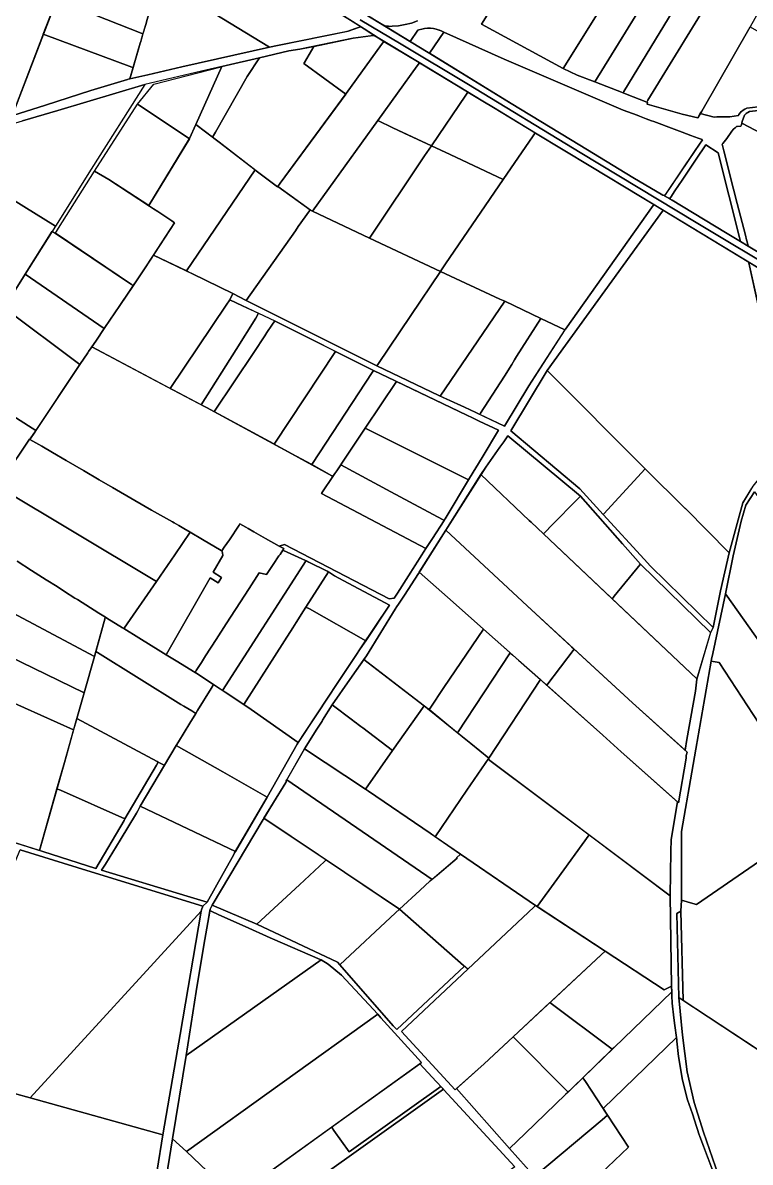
# Model space of a CAD drawing. Header units: metres. Extents: x 3 to 1005126, y 39 to 4383651.
# Drawn here: x 489011 to 489501, y 4371255 to 4372023 of the extents above; entities that cross this region are included whole.
import ezdxf

# ---------------------------------------------------------------- set-up
doc = ezdxf.new("R2010")
doc.units = ezdxf.units.M
doc.header["$MEASUREMENT"] = 0
doc.layers.add('TM_Llucmajor', color=7, linetype='Continuous')

msp = doc.modelspace()

# ---------------------------------------------------------------- linework, layer by layer
at = {"layer": 'TM_Llucmajor', "linetype": 'Continuous', "flags": 128}
for points in [[(489375.13, 4371992.72), (489319.97, 4372022.55), (489383.76, 4372124.82), (489407.1, 4372162.22), (489416.44, 4372156.71), (489432.58, 4372147.17), (489376.77, 4372057.23), (489378.37, 4372055.8), (489404.8, 4372040.34), (489375.13, 4371992.72)], [(489432.21, 4371971.41), (489478.99, 4372047.93), (489481.88, 4372052.67), (489550.23, 4372164.47), (489566.54, 4372152.66), (489575.4, 4372146.25), (489530.55, 4372072.36), (489522.58, 4372059.45), (489501.12, 4372020.67), (489468.39, 4371963.94), (489465.82, 4371959.49), (489465.8, 4371959.45), (489455.14, 4371961.9), (489431.65, 4371968.52), (489431.89, 4371969.77), (489431.34, 4371969.99), (489432.21, 4371971.41)], [(489059.31, 4372124.48), (489060.88, 4372127.92), (489066.56, 4372124.62), (489065.34, 4372121.44), (489003.96, 4371960.86), (488978.06, 4371956.94), (488963.44, 4371956.38), (488949.27, 4371956.83), (488933.2, 4371957.34), (488927.55, 4371957.96), (488993.35, 4372152.63), (488993.82, 4372154.57), (489002.85, 4372150.52), (489006.67, 4372148.75), (489045.11, 4372131.36), (489050.69, 4372128.83), (489059.31, 4372124.48)], [(489479.07, 4372117.87), (489396.3, 4371983.61), (489384.4, 4371988.21), (489375.13, 4371992.72), (489404.8, 4372040.34), (489405.54, 4372041.53), (489410.5, 4372049.87), (489430.85, 4372084.19), (489431.66, 4372085.55), (489459.4, 4372129.82), (489479.07, 4372117.87)], [(489115.78, 4372091.47), (489116.75, 4372094.32), (489136.38, 4372082.27), (489177.92, 4372057.31), (489219.83, 4372032.64), (489238.91, 4372020.79), (489237.91, 4372020.45), (489234.48, 4372019.29), (489230.27, 4372017.87), (489228.35, 4372017.48), (489182.63, 4372008.26), (489177.32, 4372007.02), (489102.71, 4372052.73), (489115.78, 4372091.47)], [(489098.84, 4372039.46), (489094.83, 4372025.72), (489093.86, 4372022.37), (489092.02, 4372016.06), (489091.91, 4372016.11), (489035.69, 4372038.29), (489033.83, 4372039.02), (489043.29, 4372063.75), (489044.89, 4372063.05), (489098.3, 4372039.69), (489098.84, 4372039.46)], [(489396.3, 4371983.61), (489447.85, 4372067.22), (489449.06, 4372066.45), (489464.22, 4372056.79), (489416, 4371977.09), (489415.44, 4371976.17), (489396.3, 4371983.61)], [(489432.21, 4371971.41), (489431.34, 4371969.99), (489417.06, 4371975.54), (489415.44, 4371976.17), (489416, 4371977.09), (489464.22, 4372056.79), (489465.53, 4372056.01), (489470.15, 4372053.24), (489478.99, 4372047.93), (489432.21, 4371971.41)], [(489083.16, 4371985.69), (489090.15, 4372009.64), (489090.55, 4372010.81), (489091.02, 4372012.64), (489093.86, 4372022.37), (489094.83, 4372025.72), (489102.71, 4372052.73), (489177.32, 4372007.02), (489118.31, 4371993.75), (489095.42, 4371988.28), (489083.16, 4371985.69)], [(489091.91, 4372016.11), (489092.02, 4372016.06), (489091.02, 4372012.64), (489090.55, 4372010.81), (489090.15, 4372009.64), (489085.39, 4371993.32), (489084.59, 4371993.62), (489024.92, 4372015.7), (489033.83, 4372039.02), (489035.69, 4372038.29), (489091.91, 4372016.11)], [(489272.06, 4372010.89), (489277.11, 4372018.42), (489277.87, 4372018.71), (489279.77, 4372019.28), (489281.71, 4372019.66), (489283.68, 4372019.84), (489285.66, 4372019.82), (489287.63, 4372019.6), (489289.56, 4372019.18), (489291.45, 4372018.57), (489291.67, 4372018.49), (489293.26, 4372017.78), (489294.64, 4372017.16), (489285.05, 4372002.98), (489285.01, 4372002.92), (489284.21, 4372003.41), (489272.66, 4372010.49), (489272.04, 4372010.86), (489272.06, 4372010.89)], [(489285.05, 4372002.98), (489294.64, 4372017.16), (489335.34, 4371998.95), (489415.47, 4371964.66), (489424.88, 4371961.13), (489426.5, 4371960.52), (489431.07, 4371958.81), (489434.65, 4371957.47), (489436.06, 4371956.94), (489449.95, 4371951.74), (489455.28, 4371949.74), (489461.15, 4371947.54), (489465.92, 4371945.75), (489468.6, 4371944.75), (489468.83, 4371944.66), (489464.01, 4371937.48), (489443.42, 4371906.76), (489443.4, 4371906.77), (489443.08, 4371906.96), (489442.32, 4371907.38), (489421.99, 4371919.09), (489386.3, 4371940.99), (489340.01, 4371968.99), (489285.01, 4372002.92), (489285.05, 4372002.98)], [(489493.18, 4371960.97), (489487.23, 4371960.04), (489478.51, 4371959.97), (489476.74, 4371959.9), (489467.44, 4371962.3), (489468.39, 4371963.94), (489501.12, 4372020.67), (489539.15, 4371998.67), (489520.36, 4371968.33), (489519.72, 4371968.29), (489506.35, 4371966.77), (489498.89, 4371965.92), (489498.75, 4371965.88), (489497.47, 4371965.35), (489496.29, 4371964.65), (489495.21, 4371963.78), (489495.04, 4371963.62), (489494.28, 4371962.77), (489493.5, 4371961.63), (489493.18, 4371960.97)], [(489085.39, 4371993.32), (489083.16, 4371985.69), (489082.67, 4371985.58), (489081.66, 4371985.28), (489056.91, 4371977.92), (489026.31, 4371967.86), (489004.32, 4371960.92), (489003.96, 4371960.86), (489024.63, 4372014.93), (489024.92, 4372015.7), (489084.59, 4371993.62), (489085.39, 4371993.32)], [(489252.8, 4372008.84), (489254.31, 4372010.94), (489276.93, 4371997.29), (489278.28, 4371996.47), (489276.8, 4371994.41), (489250.18, 4371957.5), (489206.17, 4371896.48), (489204.78, 4371897.13), (489182.92, 4371913.11), (489184.56, 4371915.34), (489228.94, 4371975.81), (489252.8, 4372008.84)], [(489243.59, 4372014.38), (489247.16, 4372014.87), (489247.86, 4372014.96), (489250.45, 4372013.28), (489254.31, 4372010.94), (489252.8, 4372008.84), (489228.94, 4371975.81), (489228.62, 4371975.38), (489200.36, 4371996.1), (489200.76, 4371996.78), (489207.06, 4372007.55), (489233.62, 4372013), (489243.59, 4372014.38)], [(489228.62, 4371975.38), (489184.56, 4371915.34), (489182.76, 4371912.89), (489168.33, 4371923.77), (489143.27, 4371943.06), (489138.98, 4371946.32), (489140.92, 4371949.76), (489162.21, 4371987.17), (489170.5, 4371999.87), (489190.21, 4372004.63), (489197.71, 4372005.63), (489205.75, 4372007.28), (489207.06, 4372007.55), (489200.76, 4371996.78), (489200.36, 4371996.1), (489228.62, 4371975.38)], [(489145.1, 4371993.96), (489127.68, 4371954.92), (489123.43, 4371945.42), (489123.35, 4371945.28), (489122.41, 4371945.91), (489088.35, 4371968.72), (489099.33, 4371982.03), (489143.78, 4371993.65), (489145.1, 4371993.96)], [(489145.1, 4371993.96), (489170.5, 4371999.87), (489162.21, 4371987.17), (489140.92, 4371949.76), (489138.98, 4371946.32), (489127.68, 4371954.92), (489145.1, 4371993.96)], [(489276.8, 4371994.41), (489278.28, 4371996.47), (489310.57, 4371976.93), (489310.8, 4371976.79), (489309.46, 4371974.78), (489286.48, 4371940.49), (489260.31, 4371952.75), (489250.18, 4371957.5), (489276.8, 4371994.41)], [(488975.62, 4371922.86), (488984.51, 4371950.79), (488998.17, 4371953.54), (489010.78, 4371957.3), (489034.59, 4371964.41), (489093.26, 4371981.92), (489057.21, 4371924.73), (489033.03, 4371886.48), (488975.5, 4371922.02), (488975.62, 4371922.86)], [(489354.81, 4371947.3), (489334.65, 4371917.76), (489298.95, 4371934.65), (489286.48, 4371940.49), (489309.46, 4371974.78), (489310.8, 4371976.79), (489320.91, 4371970.66), (489328.14, 4371966.33), (489356.16, 4371949.28), (489354.81, 4371947.3)], [(489542.7, 4371930.97), (489495.37, 4371955.72), (489495.67, 4371956.87), (489497.21, 4371961.18), (489497.89, 4371961.89), (489498.3, 4371962.27), (489498.98, 4371962.76), (489499.43, 4371963.04), (489500.65, 4371963.64), (489516.97, 4371965.55), (489542.19, 4371967.54), (489574.75, 4371969.59), (489606.91, 4371971.29), (489626.95, 4371971.9), (489571.17, 4371916.67), (489570.77, 4371916.28), (489568.44, 4371917.5), (489542.7, 4371930.97)], [(489123.35, 4371945.28), (489095.93, 4371900.2), (489068.98, 4371917.93), (489059.42, 4371923.45), (489088.35, 4371968.72), (489122.41, 4371945.91), (489123.35, 4371945.28)], [(489121.3, 4371856.2), (489099.19, 4371866.9), (489113.35, 4371888.67), (489111.4, 4371890.03), (489101.97, 4371896.23), (489099.13, 4371898.1), (489096.46, 4371899.85), (489095.93, 4371900.2), (489123.43, 4371945.42), (489127.68, 4371954.92), (489143.27, 4371943.06), (489167.72, 4371924.24), (489121.3, 4371856.2)], [(489244.52, 4371878.35), (489206.17, 4371896.48), (489250.18, 4371957.5), (489260.31, 4371952.75), (489267.99, 4371949.15), (489286.48, 4371940.49), (489281.78, 4371933.68), (489244.52, 4371878.35)], [(489354.81, 4371947.3), (489356.16, 4371949.28), (489356.37, 4371949.15), (489393.71, 4371926.52), (489427.18, 4371906.35), (489436.17, 4371900.89), (489435.72, 4371900.25), (489376.54, 4371816.99), (489376.16, 4371816.4), (489360.1, 4371824.08), (489335.69, 4371835.77), (489332.43, 4371837.27), (489292.34, 4371855.75), (489292.69, 4371856.27), (489295.43, 4371860.34), (489295.84, 4371860.95), (489334.65, 4371917.76), (489354.81, 4371947.3)], [(489292.34, 4371855.75), (489244.52, 4371878.35), (489281.78, 4371933.68), (489286.48, 4371940.49), (489298.95, 4371934.65), (489334.65, 4371917.76), (489295.84, 4371860.95), (489295.43, 4371860.34), (489292.69, 4371856.27), (489292.34, 4371855.75)], [(489447.54, 4371905.99), (489450.37, 4371910.22), (489455.12, 4371917.29), (489464.72, 4371931.62), (489471.2, 4371941.3), (489479.45, 4371935.8), (489493.95, 4371878.72), (489494.63, 4371876.02), (489494.45, 4371876.14), (489484.5, 4371882.19), (489448.6, 4371903.89), (489447.01, 4371904.77), (489446.8, 4371904.89), (489447.54, 4371905.99)], [(489204.18, 4371896.73), (489196.67, 4371886.07), (489194.71, 4371883.29), (489161.57, 4371836.26), (489152.59, 4371840.92), (489125.36, 4371854.24), (489122.49, 4371855.63), (489121.3, 4371856.2), (489167.72, 4371924.24), (489167.91, 4371924.09), (489168.33, 4371923.77), (489182.76, 4371912.89), (489182.92, 4371913.11), (489204.57, 4371897.29), (489204.18, 4371896.73)], [(489033.03, 4371886.48), (489012.79, 4371854.08), (488998.52, 4371831.27), (488955.86, 4371860.29), (488962.4, 4371882.35), (488964.39, 4371889.62), (488975.5, 4371922.02), (489033.03, 4371886.48)], [(489093.09, 4371857.52), (489092.64, 4371856.86), (489090, 4371852.98), (489085.43, 4371846.23), (489084.66, 4371846.83), (489084.24, 4371847.16), (489033.01, 4371881.65), (489035.1, 4371885.02), (489059.42, 4371923.45), (489068.98, 4371917.93), (489096.46, 4371899.85), (489099.13, 4371898.1), (489101.97, 4371896.23), (489111.4, 4371890.03), (489113.35, 4371888.67), (489093.09, 4371857.52)], [(489244.52, 4371878.35), (489292.34, 4371855.75), (489272.41, 4371826.14), (489250.2, 4371793.17), (489249.63, 4371792.33), (489161.57, 4371836.26), (489194.71, 4371883.29), (489196.67, 4371886.07), (489204.18, 4371896.73), (489204.57, 4371897.29), (489204.78, 4371897.13), (489206.17, 4371896.48), (489244.52, 4371878.35)], [(489442.06, 4371896.49), (489442.46, 4371897.06), (489500.03, 4371862.09), (489500.12, 4371861.7), (489528.26, 4371735.07), (489520.29, 4371729.22), (489510.71, 4371721), (489502.87, 4371711.03), (489496.08, 4371699.82), (489493.01, 4371688.38), (489486.89, 4371666.07), (489457.41, 4371696.01), (489457.29, 4371696.13), (489430.3, 4371722.78), (489364.37, 4371788.98), (489442.06, 4371896.49)], [(489084.24, 4371847.16), (489084.66, 4371846.83), (489085.43, 4371846.23), (489076.39, 4371832.9), (489066.34, 4371818.08), (489065.95, 4371817.45), (489012.79, 4371854.08), (489030.9, 4371883.07), (489084.24, 4371847.16)], [(489093.09, 4371857.52), (489099.19, 4371866.9), (489125.36, 4371854.24), (489152.59, 4371840.92), (489150.49, 4371836.77), (489148.14, 4371833.23), (489110.43, 4371777.01), (489057.58, 4371805), (489060.7, 4371809.63), (489065.95, 4371817.45), (489066.34, 4371818.08), (489076.39, 4371832.9), (489090, 4371852.98), (489092.64, 4371856.86), (489093.09, 4371857.52)], [(489332.43, 4371837.27), (489335.69, 4371835.77), (489292.26, 4371771.8), (489291.29, 4371772.25), (489249.63, 4371792.33), (489250.2, 4371793.17), (489272.41, 4371826.14), (489292.34, 4371855.75), (489332.43, 4371837.27)], [(489604.39, 4371798.65), (489604.15, 4371798.44), (489588.61, 4371785.57), (489587.93, 4371785), (489508.37, 4371829.29), (489507.17, 4371829.96), (489500.12, 4371861.7), (489500.03, 4371862.09), (489524.18, 4371847.42), (489552.25, 4371830.45), (489592.67, 4371806.14), (489602.97, 4371799.85), (489604.71, 4371798.91), (489604.39, 4371798.65)], [(489049.59, 4371793.04), (488998.52, 4371831.27), (489012.79, 4371854.08), (489065.95, 4371817.45), (489060.7, 4371809.63), (489057.1, 4371804.29), (489055.45, 4371801.85), (489054.9, 4371800.99), (489049.59, 4371793.04)], [(489148.14, 4371833.23), (489150.49, 4371836.77), (489159.09, 4371832.73), (489169.87, 4371827.67), (489168.12, 4371824.32), (489154.7, 4371803.16), (489131.16, 4371766.03), (489112.26, 4371776.04), (489110.43, 4371777.01), (489148.14, 4371833.23)], [(489360.1, 4371824.08), (489343.74, 4371798.5), (489342.26, 4371796.19), (489340.39, 4371793.13), (489335.55, 4371785.23), (489319.46, 4371760.22), (489318.96, 4371759.43), (489316.31, 4371760.71), (489308.51, 4371764.31), (489292.26, 4371771.8), (489335.69, 4371835.77), (489360.1, 4371824.08)], [(489019.98, 4371748.73), (488967.64, 4371781.83), (488998.52, 4371831.27), (489049.59, 4371793.04), (489019.98, 4371748.73)], [(489168.12, 4371824.32), (489169.87, 4371827.67), (489180.9, 4371822.5), (489178.82, 4371819.56), (489175.55, 4371814.64), (489174.17, 4371812.56), (489166.67, 4371801.27), (489140.28, 4371761.56), (489140.11, 4371761.3), (489134.87, 4371764.13), (489133.55, 4371764.76), (489131.16, 4371766.03), (489154.7, 4371803.16), (489168.12, 4371824.32)], [(489220.55, 4371802.56), (489221.7, 4371801.98), (489180.52, 4371739.42), (489180.14, 4371739.63), (489140.11, 4371761.3), (489140.28, 4371761.56), (489166.67, 4371801.27), (489174.17, 4371812.56), (489175.55, 4371814.64), (489178.82, 4371819.56), (489180.9, 4371822.5), (489181.12, 4371822.39), (489220.55, 4371802.56)], [(489376.16, 4371816.4), (489351.91, 4371778.72), (489335.58, 4371751.46), (489318.96, 4371759.43), (489319.46, 4371760.22), (489335.55, 4371785.23), (489340.39, 4371793.13), (489342.26, 4371796.19), (489343.74, 4371798.5), (489360.1, 4371824.08), (489376.16, 4371816.4)], [(489016.14, 4371742.98), (489019.59, 4371748.14), (489049.59, 4371793.04), (489054.9, 4371800.99), (489055.45, 4371801.85), (489057.1, 4371804.29), (489057.58, 4371805), (489112.26, 4371776.04), (489133.55, 4371764.76), (489134.87, 4371764.13), (489192.37, 4371733.01), (489219.17, 4371718.13), (489220.03, 4371717.65), (489213.06, 4371707.19), (489212.35, 4371706.12), (489282.67, 4371669.11), (489263.4, 4371639.02), (489261.23, 4371635.64), (489257.84, 4371635.16), (489187.29, 4371671.8), (489183.84, 4371670.77), (489174.67, 4371675.92), (489166.76, 4371680.42), (489162.95, 4371682.59), (489161.32, 4371683.52), (489157.39, 4371685.76), (489156.9, 4371684.92), (489150.24, 4371675.04), (489146.68, 4371669.91), (489145.09, 4371667.58), (489144.63, 4371667.85), (489132.24, 4371675.19), (489123.9, 4371680.06), (489119.51, 4371682.59), (489116.21, 4371684.49), (489113.03, 4371686.42), (489112.02, 4371686.99), (489097.68, 4371695.03), (489086.51, 4371701.45), (489071.47, 4371710.19), (489062.49, 4371715.33), (489051.89, 4371721.62), (489040.25, 4371728.46), (489031.05, 4371733.87), (489023.83, 4371738.04), (489015.93, 4371742.67), (489016.14, 4371742.98)], [(489205.77, 4371725.76), (489205.68, 4371725.62), (489192.37, 4371733.01), (489180.52, 4371739.42), (489221.7, 4371801.98), (489247.43, 4371789.04), (489246.46, 4371787.63), (489206.23, 4371726.36), (489205.77, 4371725.76)], [(489205.77, 4371725.76), (489206.23, 4371726.36), (489246.46, 4371787.63), (489247.43, 4371789.04), (489261.82, 4371782.14), (489262.74, 4371781.7), (489241.8, 4371750.3), (489225.51, 4371725.86), (489225.32, 4371725.58), (489222.51, 4371721.37), (489221.33, 4371719.59), (489220.03, 4371717.65), (489219.17, 4371718.13), (489205.68, 4371725.62), (489205.77, 4371725.76)], [(489402.12, 4371692.1), (489386.33, 4371709.36), (489339.91, 4371748.39), (489364.37, 4371788.98), (489430.3, 4371722.78), (489402.53, 4371692.54), (489402.12, 4371692.1)], [(488974.96, 4371681.27), (488974.85, 4371681.1), (488956.21, 4371693), (488956.49, 4371693.45), (488952.37, 4371748.9), (488949.03, 4371752.04), (488967.2, 4371781.13), (488967.64, 4371781.83), (489019.98, 4371748.73), (489019.59, 4371748.14), (489015.93, 4371742.67), (489015.71, 4371742.8), (489010.27, 4371734.75), (489004.1, 4371725.64), (488999, 4371717.99), (488994.2, 4371710.87), (488993.34, 4371709.59), (488983.26, 4371694.63), (488977.04, 4371685.35), (488974.51, 4371681.55), (488974.96, 4371681.27)], [(489311.38, 4371715.38), (489241.8, 4371750.3), (489262.74, 4371781.7), (489310.17, 4371758.97), (489313.92, 4371757.18), (489318.43, 4371755.02), (489331.46, 4371748.77), (489320.48, 4371730.51), (489312.06, 4371716.51), (489311.38, 4371715.38)], [(489225.51, 4371725.86), (489241.8, 4371750.3), (489311.38, 4371715.38), (489296.24, 4371690.2), (489295.52, 4371689.08), (489294.88, 4371688.09), (489293.88, 4371688.63), (489259.1, 4371707.38), (489225.32, 4371725.58), (489225.51, 4371725.86)], [(489015.93, 4371742.67), (489023.83, 4371738.04), (489031.05, 4371733.87), (489040.25, 4371728.46), (489051.89, 4371721.62), (489062.49, 4371715.33), (489071.47, 4371710.19), (489086.51, 4371701.45), (489097.68, 4371695.03), (489112.02, 4371686.99), (489113.03, 4371686.42), (489116.21, 4371684.49), (489119.51, 4371682.59), (489123.9, 4371680.06), (489113.5, 4371664.74), (489101.04, 4371646.81), (489098.84, 4371648.13), (488994.54, 4371710.66), (488994.2, 4371710.87), (488999, 4371717.99), (489004.1, 4371725.64), (489010.27, 4371734.75), (489015.71, 4371742.8), (489015.93, 4371742.67)], [(489386.71, 4371704.37), (489365.4, 4371682.7), (489365.2, 4371682.46), (489361.72, 4371679.08), (489353.52, 4371686.85), (489352.24, 4371688.07), (489319.72, 4371718.88), (489322.98, 4371724.01), (489332.47, 4371737.49), (489335, 4371741.09), (489337.75, 4371745), (489386.71, 4371704.37)], [(489213.06, 4371707.19), (489220.03, 4371717.65), (489221.33, 4371719.59), (489222.51, 4371721.37), (489225.32, 4371725.58), (489259.1, 4371707.38), (489293.88, 4371688.63), (489294.88, 4371688.09), (489294.82, 4371688), (489287.03, 4371675.92), (489283.53, 4371670.45), (489283.12, 4371669.81), (489282.67, 4371669.11), (489212.35, 4371706.12), (489213.06, 4371707.19)], [(489457.18, 4371533.11), (489421.74, 4371565.07), (489350.78, 4371630.43), (489295.99, 4371681.46), (489297.18, 4371683.36), (489319.72, 4371718.88), (489352.24, 4371688.07), (489353.52, 4371686.85), (489361.72, 4371679.08), (489465.02, 4371581.2), (489465.22, 4371581.05), (489465.2, 4371580.98), (489464.18, 4371572.86), (489458.27, 4371540.37), (489457.18, 4371533.11)], [(489429.73, 4371661.83), (489402.12, 4371692.1), (489402.53, 4371692.54), (489430.3, 4371722.78), (489457.29, 4371696.13), (489457.41, 4371696.01), (489486.89, 4371666.07), (489481.15, 4371640.54), (489476.07, 4371615.77), (489434.01, 4371657.13), (489429.73, 4371661.83)], [(489427.08, 4371658.57), (489426.83, 4371658.26), (489409.49, 4371636.87), (489408.56, 4371635.72), (489408.05, 4371635.18), (489361.72, 4371679.08), (489365.2, 4371682.46), (489365.4, 4371682.7), (489386.71, 4371704.37), (489414.98, 4371672.31), (489418.69, 4371668.09), (489427.08, 4371658.57)], [(489577.77, 4371506.72), (489484.45, 4371638.53), (489489.49, 4371664.09), (489494.95, 4371687.5), (489498.07, 4371698.32), (489503.97, 4371707.22), (489623.64, 4371539.02), (489577.77, 4371506.72)], [(489144.63, 4371667.85), (489145.09, 4371667.58), (489145.53, 4371666.12), (489145.84, 4371664.48), (489145.88, 4371664.27), (489139.41, 4371653.19), (489145.03, 4371649.65), (489142.7, 4371645.95), (489137.24, 4371649.39), (489107.88, 4371597.89), (489107.63, 4371597.44), (489104.07, 4371599.62), (489089.14, 4371608.87), (489079.04, 4371615.14), (489079.26, 4371615.46), (489101.04, 4371646.81), (489113.5, 4371664.74), (489123.9, 4371680.06), (489132.24, 4371675.19), (489144.63, 4371667.85)], [(489183.84, 4371670.77), (489186.97, 4371669.01), (489186.29, 4371667.96), (489184.37, 4371665.02), (489183.53, 4371664.07), (489179.8, 4371658.35), (489175.34, 4371651.46), (489170.34, 4371652.65), (489163.59, 4371642.11), (489154.45, 4371628.01), (489148.16, 4371618.35), (489141.3, 4371607.7), (489134.22, 4371596.68), (489131.42, 4371592.27), (489131, 4371591.56), (489127.86, 4371586.8), (489127.18, 4371585.56), (489127.11, 4371585.44), (489114.38, 4371593.29), (489107.68, 4371597.42), (489107.63, 4371597.44), (489107.88, 4371597.89), (489137.24, 4371649.39), (489142.7, 4371645.95), (489145.03, 4371649.65), (489139.41, 4371653.19), (489145.88, 4371664.27), (489145.84, 4371664.48), (489145.53, 4371666.12), (489145.09, 4371667.58), (489146.68, 4371669.91), (489150.24, 4371675.04), (489156.9, 4371684.92), (489157.39, 4371685.76), (489161.32, 4371683.52), (489162.95, 4371682.59), (489166.76, 4371680.42), (489174.67, 4371675.92), (489183.84, 4371670.77)], [(489380.78, 4371602.8), (489382.57, 4371601.15), (489364.07, 4371576.91), (489363.27, 4371577.62), (489329.27, 4371607.75), (489321.4, 4371614.72), (489300.97, 4371632.83), (489278.16, 4371653.04), (489295.99, 4371681.46), (489350.78, 4371630.43), (489380.78, 4371602.8)], [(489186.71, 4371667.77), (489201.53, 4371661.09), (489201.96, 4371660.9), (489145.68, 4371573.46), (489128.37, 4371584.8), (489127.39, 4371585.43), (489127.18, 4371585.56), (489127.86, 4371586.8), (489131, 4371591.56), (489131.42, 4371592.27), (489134.22, 4371596.68), (489141.3, 4371607.7), (489148.16, 4371618.35), (489154.45, 4371628.01), (489163.59, 4371642.11), (489170.34, 4371652.65), (489175.34, 4371651.46), (489179.8, 4371658.35), (489183.53, 4371664.07), (489184.37, 4371665.02), (489186.29, 4371667.96), (489186.71, 4371667.77)], [(488938.27, 4371632.07), (488940.87, 4371642.01), (488943.57, 4371652.36), (488944.8, 4371657.06), (488945.76, 4371656.64), (489059.37, 4371596.31), (489052.39, 4371571.72), (488950.32, 4371621.45), (488949.65, 4371621.78), (488937.65, 4371627.63), (488937.68, 4371627.72), (488937.19, 4371627.93), (488938.27, 4371632.07)], [(489159.93, 4371563.93), (489149.31, 4371571.08), (489145.68, 4371573.46), (489201.96, 4371660.9), (489203.84, 4371659.99), (489216.17, 4371653.86), (489216.95, 4371653.34), (489200.25, 4371627.16), (489195.25, 4371619.31), (489192.92, 4371615.67), (489187.27, 4371606.8), (489159.93, 4371563.93)], [(489474.39, 4371612.37), (489465.22, 4371581.05), (489465.02, 4371581.2), (489408.05, 4371635.18), (489408.56, 4371635.72), (489409.49, 4371636.87), (489426.83, 4371658.26), (489427.08, 4371658.57), (489474.39, 4371612.37)], [(489218.35, 4371652.41), (489221.13, 4371650.57), (489230.3, 4371645.69), (489255.17, 4371632.48), (489258.18, 4371630.87), (489242.05, 4371606.92), (489204.2, 4371628.32), (489201.77, 4371629.54), (489216.95, 4371653.34), (489218.35, 4371652.41)], [(489321.4, 4371614.72), (489294.76, 4371575.31), (489285.46, 4371561.37), (489284.76, 4371560.47), (489283.72, 4371561.32), (489240.85, 4371594.34), (489242.5, 4371596.66), (489261.91, 4371628.13), (489263.07, 4371630.01), (489264.15, 4371631.66), (489268.15, 4371637.75), (489277.71, 4371652.31), (489278.16, 4371653.04), (489300.97, 4371632.83), (489321.4, 4371614.72)], [(489552.53, 4371489.62), (489548.95, 4371487.19), (489480.17, 4371592.14), (489474.77, 4371593.25), (489474.98, 4371594.49), (489475.86, 4371598.24), (489484.45, 4371638.53), (489577.77, 4371506.72), (489552.53, 4371489.62)], [(489047.49, 4371554.44), (489047.51, 4371554.43), (489047.05, 4371552.82), (489045.33, 4371546.76), (489045.31, 4371546.77), (489001.2, 4371566.74), (488973.67, 4371578.66), (488950.61, 4371589.04), (488939.27, 4371594.14), (488931.37, 4371597.69), (488929.58, 4371598.65), (488935.29, 4371619.29), (488936.08, 4371623.72), (488937.19, 4371627.93), (488937.68, 4371627.72), (488937.65, 4371627.63), (488949.65, 4371621.78), (488950.32, 4371621.45), (489052.39, 4371571.72), (489047.49, 4371554.44)], [(489204.2, 4371628.32), (489242.05, 4371606.92), (489238.43, 4371601.55), (489235.38, 4371597.03), (489221.96, 4371576.76), (489217.23, 4371569.61), (489208.37, 4371556.23), (489196.48, 4371538.27), (489164.84, 4371560.62), (489159.93, 4371563.93), (489187.27, 4371606.8), (489192.92, 4371615.67), (489195.25, 4371619.31), (489200.25, 4371627.16), (489201.77, 4371629.54), (489204.2, 4371628.32)], [(489127.18, 4371585.56), (489128.37, 4371584.8), (489139.63, 4371577.42), (489137.99, 4371574.82), (489128.8, 4371559.91), (489127.59, 4371557.94), (489124.85, 4371559.6), (489119.64, 4371562.77), (489117.59, 4371564.02), (489061.48, 4371598.98), (489060.32, 4371599.71), (489066.68, 4371622.43), (489066.75, 4371622.7), (489067.69, 4371622.13), (489078.17, 4371615.69), (489079.04, 4371615.14), (489089.14, 4371608.87), (489104.07, 4371599.62), (489107.63, 4371597.44), (489107.68, 4371597.42), (489114.38, 4371593.29), (489127.11, 4371585.44), (489127.18, 4371585.56)], [(489338.88, 4371599.23), (489339.41, 4371598.77), (489303.83, 4371544.88), (489303.27, 4371545.34), (489284.76, 4371560.47), (489285.46, 4371561.37), (489294.76, 4371575.31), (489321.4, 4371614.72), (489329.27, 4371607.75), (489338.88, 4371599.23)], [(489117.59, 4371564.02), (489119.64, 4371562.77), (489124.85, 4371559.6), (489127.59, 4371557.94), (489123.54, 4371551.28), (489115.89, 4371538.7), (489114.34, 4371536.38), (489106.46, 4371523.03), (489105.93, 4371523.3), (489102.2, 4371525.15), (489101.67, 4371525.43), (489047.51, 4371554.43), (489047.49, 4371554.44), (489052.39, 4371571.72), (489059.37, 4371596.31), (489060.32, 4371599.71), (489061.48, 4371598.98), (489117.59, 4371564.02)], [(489260.15, 4371532.87), (489240.07, 4371548.13), (489238.73, 4371549.14), (489237.1, 4371550.38), (489235.84, 4371551.33), (489234.2, 4371552.55), (489233.08, 4371553.39), (489219.43, 4371563.61), (489231.3, 4371580.88), (489240.85, 4371594.34), (489281.39, 4371563.11), (489260.15, 4371532.87)], [(489339.41, 4371598.77), (489339.91, 4371598.32), (489341.14, 4371597.23), (489344.95, 4371593.85), (489359.76, 4371580.73), (489324.94, 4371527.82), (489312.81, 4371537.54), (489304.97, 4371543.95), (489304.05, 4371544.7), (489303.83, 4371544.88), (489339.41, 4371598.77)], [(489418.02, 4371528.55), (489414.2, 4371532.07), (489401.86, 4371543.24), (489364.07, 4371576.91), (489382.57, 4371601.15), (489421.74, 4371565.07), (489458.52, 4371531.91), (489458.03, 4371529.51), (489457.84, 4371527.82), (489452.78, 4371497.55), (489418.02, 4371528.55)], [(489548.95, 4371487.19), (489503.72, 4371455.93), (489464.94, 4371429.11), (489462.39, 4371429.83), (489454.73, 4371431.98), (489454.73, 4371478.23), (489474.77, 4371593.25), (489480.17, 4371592.14), (489548.95, 4371487.19)], [(489447.09, 4371435.01), (489326.6, 4371525.6), (489324.5, 4371527.18), (489324.94, 4371527.82), (489359.76, 4371580.73), (489363.27, 4371577.62), (489401.86, 4371543.24), (489414.2, 4371532.07), (489418.02, 4371528.55), (489452.01, 4371498.24), (489447.86, 4371472.9), (489447.63, 4371464.75), (489447.09, 4371435.14), (489447.09, 4371435.01)], [(489115.89, 4371538.7), (489123.54, 4371551.28), (489127.59, 4371557.94), (489128.8, 4371559.91), (489137.99, 4371574.82), (489139.63, 4371577.42), (489149.31, 4371571.08), (489164.84, 4371560.62), (489196.48, 4371538.27), (489195.83, 4371537.28), (489175.77, 4371501.56), (489163.18, 4371508.69), (489145.75, 4371518.58), (489114.34, 4371536.38), (489115.89, 4371538.7)], [(489045.31, 4371546.77), (489045.33, 4371546.76), (489039.08, 4371524.77), (489022.31, 4371465.51), (488974.48, 4371480.61), (488980.59, 4371501.68), (488999.81, 4371567.35), (489001.2, 4371566.74), (489045.31, 4371546.77)], [(489260.15, 4371532.87), (489241.92, 4371506.84), (489200.85, 4371534.11), (489209.18, 4371547.24), (489212.63, 4371552.67), (489213.06, 4371553.35), (489219.43, 4371563.61), (489233.08, 4371553.39), (489234.2, 4371552.55), (489235.84, 4371551.33), (489237.1, 4371550.38), (489238.73, 4371549.14), (489240.07, 4371548.13), (489260.15, 4371532.87)], [(489260.15, 4371532.87), (489281.39, 4371563.11), (489283.72, 4371561.32), (489312.81, 4371537.54), (489324.94, 4371527.82), (489310.21, 4371506.22), (489288.8, 4371474.82), (489285.41, 4371477.13), (489243.85, 4371505.52), (489241.92, 4371506.84), (489260.15, 4371532.87)], [(489047.05, 4371552.82), (489047.51, 4371554.43), (489101.67, 4371525.43), (489102.2, 4371525.15), (489101.06, 4371523.13), (489079.93, 4371486.96), (489036.48, 4371506.09), (489034.09, 4371507.14), (489039.08, 4371524.77), (489047.05, 4371552.82)], [(489114.34, 4371536.38), (489145.75, 4371518.58), (489163.18, 4371508.69), (489175.77, 4371501.56), (489154.35, 4371464.95), (489090.14, 4371495.35), (489114.34, 4371536.38)], [(489286.82, 4371446.06), (489188.92, 4371513.07), (489200.85, 4371534.11), (489241.92, 4371506.84), (489243.85, 4371505.52), (489285.41, 4371477.13), (489305.92, 4371463.12), (489303.21, 4371460.66), (489303.78, 4371460.3), (489286.82, 4371446.06)], [(489370.84, 4371445.97), (489357.67, 4371427.79), (489356.52, 4371428.55), (489288.8, 4371474.82), (489310.21, 4371506.22), (489324.5, 4371527.18), (489326.6, 4371525.6), (489392.6, 4371475.98), (489370.84, 4371445.97)], [(489264.82, 4371425.97), (489173.5, 4371487.28), (489180.06, 4371497.88), (489188.34, 4371511.29), (489188.57, 4371511.67), (489188.56, 4371512.43), (489188.92, 4371513.07), (489286.82, 4371446.06), (489285.53, 4371444.97), (489278.57, 4371438.58), (489264.82, 4371425.97)], [(489079.32, 4371485.82), (489060.39, 4371453.48), (489024.61, 4371464.78), (489022.31, 4371465.51), (489034.09, 4371507.12), (489034.09, 4371507.14), (489036.48, 4371506.09), (489079.93, 4371486.96), (489079.32, 4371485.82)], [(489066.89, 4371456.39), (489076.61, 4371472.46), (489087.58, 4371490.59), (489088.53, 4371492.35), (489090.14, 4371495.35), (489154.35, 4371464.95), (489153.75, 4371463.91), (489152.91, 4371462.41), (489146.04, 4371450.06), (489135.29, 4371430.72), (489121.89, 4371434.8), (489064.06, 4371452.32), (489066.89, 4371456.39)], [(489173.04, 4371486.52), (489173.5, 4371487.28), (489215.39, 4371459.15), (489214.33, 4371458.06), (489197.52, 4371442.33), (489168.81, 4371415.79), (489138.63, 4371428.75), (489173.04, 4371486.52)], [(489454.24, 4371424.68), (489454.73, 4371431.98), (489462.39, 4371429.83), (489464.94, 4371429.11), (489503.72, 4371455.93), (489542.59, 4371482.8), (489543.68, 4371481.16), (489609.92, 4371382.59), (489570.58, 4371355.88), (489546.63, 4371340.11), (489522.81, 4371320.29), (489455.89, 4371364.46), (489454.24, 4371424.68)], [(489370.84, 4371445.97), (489392.6, 4371475.98), (489394.4, 4371474.63), (489447.09, 4371435.01), (489448.13, 4371374.06), (489443.02, 4371371.51), (489403.34, 4371397.67), (489357.67, 4371427.79), (489370.84, 4371445.97)], [(489054.17, 4371452.15), (489132.28, 4371427.96), (489131.42, 4371425.55), (489131.28, 4371424.71), (489016.07, 4371298.79), (488992.93, 4371305.19), (488992.74, 4371304.7), (488992.55, 4371304.2), (488982.17, 4371307.29), (488950.78, 4371316.06), (488965.39, 4371356.45), (488977.47, 4371389.87), (488982.61, 4371402), (488983.83, 4371404.92), (488985.94, 4371409.96), (488997.95, 4371438.66), (489009.4, 4371466.01), (489054.17, 4371452.15)], [(489262.14, 4371423.5), (489224.65, 4371388.44), (489222.99, 4371390.33), (489168.81, 4371415.79), (489197.52, 4371442.33), (489214.33, 4371458.06), (489215.39, 4371459.15), (489264.82, 4371425.97), (489262.14, 4371423.5)], [(489307.99, 4371387.99), (489264.82, 4371425.97), (489278.57, 4371438.58), (489285.53, 4371444.97), (489290.51, 4371449.16), (489303.78, 4371460.3), (489303.21, 4371460.66), (489305.92, 4371463.12), (489356.52, 4371428.55), (489355.27, 4371427.37), (489310.97, 4371385.61), (489307.99, 4371387.99)], [(489127.86, 4371370.45), (489133.13, 4371401.76), (489136.33, 4371420.78), (489137.04, 4371425.01), (489137.95, 4371424.6), (489143.23, 4371422.21), (489160.87, 4371414.21), (489177.7, 4371406.59), (489179.39, 4371405.87), (489211.46, 4371392.06), (489212.01, 4371391.73), (489121.08, 4371327.27), (489127.86, 4371370.45)], [(489264.82, 4371425.97), (489307.99, 4371387.99), (489308.53, 4371387.56), (489263.1, 4371344.84), (489260.65, 4371347.42), (489224.65, 4371388.44), (489262.14, 4371423.5), (489264.82, 4371425.97)], [(489302.27, 4371304.25), (489266.22, 4371343.46), (489310.97, 4371385.61), (489355.27, 4371427.37), (489356.52, 4371428.55), (489403.34, 4371397.67), (489400.77, 4371395.26), (489321.81, 4371321.69), (489302.27, 4371304.25)], [(489105.43, 4371273.79), (489016.07, 4371298.79), (489131.28, 4371424.71), (489117, 4371341.38), (489115.25, 4371331.17), (489105.43, 4371273.79)], [(489455.89, 4371364.46), (489453.07, 4371366.32), (489451.62, 4371423.02), (489454.24, 4371424.68), (489455.89, 4371364.46)], [(489409.35, 4371332.79), (489408.16, 4371331.63), (489366.13, 4371363), (489366.8, 4371363.62), (489400.77, 4371395.26), (489403.34, 4371397.67), (489443.02, 4371371.51), (489448.13, 4371374.06), (489448.2, 4371370.21), (489409.35, 4371332.79)], [(489250.14, 4371355.26), (489121.39, 4371262.52), (489111.97, 4371271.09), (489121.08, 4371327.27), (489212.01, 4371391.73), (489216.76, 4371388.95), (489225.84, 4371381.52), (489250.14, 4371355.26)], [(489409.35, 4371332.79), (489448.2, 4371370.21), (489448.21, 4371369.81), (489448.25, 4371367.46), (489448.48, 4371362.61), (489449.69, 4371352.81), (489450.37, 4371347.46), (489451.37, 4371339.57), (489402.07, 4371291.52), (489390.04, 4371309.79), (489388.34, 4371312.37), (489409.35, 4371332.79)], [(489453.07, 4371366.32), (489522.81, 4371320.29), (489579.98, 4371278.22), (489535.93, 4371199.33), (489483.72, 4371234.87), (489469.49, 4371275.68), (489463.36, 4371295.55), (489458.57, 4371316.39), (489455.45, 4371340.97), (489453.07, 4371366.32)], [(489408.16, 4371331.63), (489378.35, 4371302.67), (489341.81, 4371339.55), (489341.39, 4371339.94), (489366.13, 4371363), (489408.16, 4371331.63)], [(489153.8, 4371231.93), (489121.39, 4371262.52), (489250.14, 4371355.26), (489252.26, 4371352.75), (489279.59, 4371322.6), (489278.54, 4371321.83), (489153.8, 4371231.93)], [(489321.81, 4371321.69), (489341.39, 4371339.94), (489341.81, 4371339.55), (489378.35, 4371302.67), (489376.59, 4371300.96), (489349.45, 4371274.72), (489338.97, 4371264.64), (489303.31, 4371305.18), (489321.81, 4371321.69)], [(489289.53, 4371309.89), (489290.7, 4371308.63), (489292.7, 4371306.45), (489231.01, 4371262.43), (489220.65, 4371276.78), (489219.42, 4371278.48), (489219.07, 4371278.97), (489278.54, 4371321.83), (489289.53, 4371309.89)], [(489355.86, 4371245.87), (489338.97, 4371264.64), (489349.45, 4371274.72), (489376.59, 4371300.96), (489388.34, 4371312.37), (489390.04, 4371309.79), (489404.97, 4371287.11), (489401.31, 4371284.05), (489355.86, 4371245.87)], [(489000.4, 4371192.9), (488955.31, 4371205.22), (488982.17, 4371307.29), (488992.55, 4371304.2), (488992.74, 4371304.7), (488992.93, 4371305.19), (489016.07, 4371298.79), (489105.43, 4371273.79), (489101.59, 4371250.02), (489101.43, 4371249.06), (489088.06, 4371168.98), (489028.17, 4371185.32), (489000.4, 4371192.9)], [(489170.29, 4371216.09), (489154.25, 4371231.5), (489153.8, 4371231.93), (489219.07, 4371278.97), (489219.42, 4371278.48), (489220.65, 4371276.78), (489231.01, 4371262.43), (489292.7, 4371306.45), (489294.45, 4371304.56), (489232.47, 4371260.4), (489170.29, 4371216.09)], [(489223.96, 4371167.11), (489223.48, 4371166.77), (489194.27, 4371193.79), (489182.2, 4371204.65), (489173.41, 4371213.09), (489170.36, 4371216.02), (489170.29, 4371216.09), (489232.47, 4371260.4), (489294.45, 4371304.56), (489294.73, 4371304.25), (489342.57, 4371252.25), (489223.96, 4371167.11)], [(489375.41, 4371224.04), (489355.86, 4371245.87), (489401.31, 4371284.05), (489404.97, 4371287.11), (489419.1, 4371265.64), (489376.61, 4371225.1), (489375.41, 4371224.04)], [(489345.12, 4371043.89), (489342.35, 4371040.91), (489303.23, 4370998.92), (489302.39, 4370998.14), (489221.46, 4371083.32), (489255.25, 4371126.21), (489254.02, 4371126.53), (489149.16, 4371153.78), (489095.36, 4371167.75), (489111.97, 4371271.09), (489121.39, 4371262.52), (489154.25, 4371231.5), (489170.36, 4371216.02), (489173.41, 4371213.09), (489182.2, 4371204.65), (489194.27, 4371193.79), (489223.63, 4371166.64), (489259.7, 4371132.64), (489260.54, 4371131.76), (489345.12, 4371043.89)]]:
    msp.add_lwpolyline(points, close=True, dxfattribs=at)
for points in [[(489383.76, 4372124.82), (489319.97, 4372022.55), (489375.13, 4371992.72), (489384.4, 4371988.21), (489396.3, 4371983.61), (489415.44, 4371976.17), (489417.06, 4371975.54), (489431.34, 4371969.99), (489431.89, 4371969.77), (489431.65, 4371968.52), (489455.14, 4371961.9), (489465.8, 4371959.45), (489467.44, 4371962.3), (489476.74, 4371959.9), (489478.51, 4371959.97), (489487.23, 4371960.04), (489493.18, 4371960.97), (489493.5, 4371961.63), (489494.28, 4371962.77), (489495.04, 4371963.62), (489495.21, 4371963.78), (489496.29, 4371964.65), (489497.47, 4371965.35), (489498.75, 4371965.88), (489498.89, 4371965.92), (489506.35, 4371966.77)], [(489524.18, 4371847.42), (489427.18, 4371906.35), (489393.71, 4371926.52), (489356.37, 4371949.15), (489328.14, 4371966.33), (489320.91, 4371970.66), (489310.57, 4371976.93), (489276.93, 4371997.29), (489250.45, 4372013.28), (489240.96, 4372019.46), (489239.26, 4372020.57), (489219.83, 4372032.64)], [(489980.09, 4371577.24), (489914.97, 4371616.49), (489855.28, 4371652.47), (489788.57, 4371693.25), (489728.16, 4371729.53), (489697.08, 4371748.19), (489653.3, 4371774.47), (489590.42, 4371812.8), (489524.57, 4371852.94), (489464.69, 4371888.75), (489386.6, 4371936.13), (489311.34, 4371981.79), (489266.01, 4372009), (489238.44, 4372025.56)], [(489238.44, 4372025.56), (489266.01, 4372009), (489311.34, 4371981.79), (489386.6, 4371936.13), (489464.69, 4371888.75), (489524.57, 4371852.94), (489590.42, 4371812.8), (489653.3, 4371774.47), (489697.08, 4371748.19), (489728.16, 4371729.53), (489788.57, 4371693.25), (489855.28, 4371652.47), (489914.97, 4371616.49), (489980.09, 4371577.24)], [(489276.97, 4372024.79), (489272.82, 4372023.31), (489268.56, 4372022.21), (489264.22, 4372021.47), (489259.83, 4372021.12), (489258.25, 4372021.05), (489257.41, 4372021.1), (489256.66, 4372021.18), (489255.1, 4372021.51), (489253.69, 4372022), (489253.55, 4372022.01), (489240.52, 4372029.87)], [(489240.52, 4372029.87), (489272.66, 4372010.49), (489284.21, 4372003.41), (489340.01, 4371968.99), (489386.3, 4371940.99), (489421.99, 4371919.09), (489442.32, 4371907.38), (489443.08, 4371906.96), (489443.4, 4371906.77), (489443.42, 4371906.76), (489443.43, 4371906.77), (489443.61, 4371906.67), (489445.82, 4371905.44), (489446.34, 4371905.15), (489448.6, 4371903.89), (489484.5, 4371882.19), (489494.45, 4371876.14), (489499.71, 4371872.93), (489517.09, 4371862.35)], [(489516.97, 4371965.55), (489500.65, 4371963.64), (489499.43, 4371963.04), (489498.98, 4371962.76), (489498.3, 4371962.27), (489497.89, 4371961.89), (489497.21, 4371961.18), (489495.67, 4371956.87), (489495.37, 4371955.72), (489495.12, 4371954.79), (489494.86, 4371953.84), (489492.34, 4371953.65), (489491.96, 4371953.62), (489491.8, 4371953.48), (489490.94, 4371952.73), (489489.74, 4371951.68), (489488.78, 4371950.3), (489485.39, 4371945.47), (489482.7, 4371942.17), (489482.23, 4371941.6), (489483.37, 4371937.13), (489489.91, 4371911.37), (489492.36, 4371901.74), (489497.8, 4371880.28), (489498.61, 4371877.11), (489498.95, 4371875.78), (489499.71, 4371872.93), (489494.63, 4371876.02), (489493.95, 4371878.72), (489479.45, 4371935.8), (489471.2, 4371941.3), (489464.72, 4371931.62), (489455.12, 4371917.29), (489450.37, 4371910.22), (489447.54, 4371905.99), (489446.8, 4371904.89), (489446.34, 4371905.15), (489445.82, 4371905.44), (489443.61, 4371906.67), (489443.43, 4371906.77), (489444.25, 4371908), (489464.01, 4371937.48), (489468.83, 4371944.66), (489468.6, 4371944.75), (489465.92, 4371945.75), (489461.15, 4371947.54), (489455.28, 4371949.74), (489449.95, 4371951.74), (489436.06, 4371956.94), (489434.65, 4371957.47), (489431.07, 4371958.81), (489426.5, 4371960.52), (489424.88, 4371961.13), (489415.47, 4371964.66), (489335.34, 4371998.95), (489294.64, 4372017.16), (489293.26, 4372017.78), (489291.67, 4372018.49), (489291.45, 4372018.57), (489289.56, 4372019.18), (489287.63, 4372019.6), (489285.66, 4372019.82), (489283.68, 4372019.84), (489281.71, 4372019.66), (489279.77, 4372019.28), (489277.87, 4372018.71), (489277.11, 4372018.42), (489272.06, 4372010.89), (489272.04, 4372010.86), (489253.55, 4372022.01), (489253.69, 4372022), (489253.69, 4372022), (489255.1, 4372021.51), (489256.66, 4372021.18), (489257.41, 4372021.1), (489258.25, 4372021.05), (489259.83, 4372021.12), (489264.22, 4372021.47), (489268.56, 4372022.21), (489272.82, 4372023.31), (489276.97, 4372024.79)], [(489004.32, 4371960.92), (489026.31, 4371967.86), (489056.91, 4371977.92), (489081.66, 4371985.28), (489082.67, 4371985.58), (489083.16, 4371985.69), (489095.42, 4371988.28), (489118.31, 4371993.75), (489177.32, 4372007.02), (489182.63, 4372008.26), (489230.27, 4372017.87), (489237.91, 4372020.45), (489238.91, 4372020.79), (489239.26, 4372020.57), (489240.96, 4372019.46), (489247.86, 4372014.96), (489247.16, 4372014.87), (489233.62, 4372013), (489197.71, 4372005.63), (489190.21, 4372004.63), (489170.5, 4371999.87), (489131.37, 4371990.76), (489093.26, 4371981.92), (489034.59, 4371964.41), (489010.78, 4371957.3)], [(489517.09, 4371862.35), (489499.71, 4371872.93), (489498.95, 4371875.78), (489498.61, 4371877.11), (489497.8, 4371880.28), (489492.36, 4371901.74), (489489.91, 4371911.37), (489483.37, 4371937.13), (489482.23, 4371941.6), (489482.7, 4371942.17), (489485.39, 4371945.47), (489488.78, 4371950.3), (489489.74, 4371951.68), (489490.94, 4371952.73), (489491.8, 4371953.48), (489491.96, 4371953.62), (489492.34, 4371953.65), (489494.86, 4371953.84), (489495.12, 4371954.79), (489495.37, 4371955.72), (489542.7, 4371930.97)], [(489101.59, 4371250.02), (489105.43, 4371273.79), (489115.25, 4371331.17), (489117, 4371341.38), (489131.28, 4371424.71), (489131.42, 4371425.55), (489132.28, 4371427.96), (489135.29, 4371430.72), (489146.04, 4371450.06), (489152.91, 4371462.41), (489153.75, 4371463.91), (489175.77, 4371501.56), (489195.83, 4371537.28), (489208.37, 4371556.23), (489217.23, 4371569.61), (489221.96, 4371576.76), (489235.38, 4371597.03), (489238.43, 4371601.55), (489258.18, 4371630.87), (489255.17, 4371632.48), (489230.3, 4371645.69), (489221.13, 4371650.57), (489218.35, 4371652.41), (489216.17, 4371653.86), (489203.84, 4371659.99), (489201.59, 4371661.08), (489201.53, 4371661.09), (489186.71, 4371667.77), (489186.29, 4371667.96), (489186.97, 4371669.01), (489183.84, 4371670.77), (489187.29, 4371671.8), (489257.84, 4371635.16), (489261.23, 4371635.64), (489263.4, 4371639.02), (489283.12, 4371669.81), (489283.53, 4371670.45), (489287.03, 4371675.92), (489294.82, 4371688), (489295.52, 4371689.08), (489296.24, 4371690.2), (489311.38, 4371715.38), (489312.06, 4371716.51), (489320.48, 4371730.51), (489331.46, 4371748.77), (489318.43, 4371755.02), (489313.92, 4371757.18), (489310.17, 4371758.97), (489261.82, 4371782.14), (489247.43, 4371789.04), (489181.12, 4371822.39), (489159.09, 4371832.73), (489150.49, 4371836.77), (489152.59, 4371840.92), (489161.57, 4371836.26), (489249.63, 4371792.33), (489291.29, 4371772.25), (489308.51, 4371764.31), (489316.31, 4371760.71), (489335.58, 4371751.46), (489351.91, 4371778.72), (489376.54, 4371816.99), (489435.72, 4371900.25), (489435.72, 4371900.25), (489436.17, 4371900.89), (489442.46, 4371897.06), (489442.06, 4371896.49), (489364.37, 4371788.98), (489339.91, 4371748.39), (489386.33, 4371709.36), (489402.12, 4371692.1), (489429.73, 4371661.83), (489434.01, 4371657.13), (489476.07, 4371615.77), (489474.49, 4371612.72), (489474.39, 4371612.37), (489427.08, 4371658.57), (489418.69, 4371668.09), (489414.98, 4371672.31), (489386.71, 4371704.37), (489337.75, 4371745), (489335, 4371741.09), (489332.47, 4371737.49), (489322.98, 4371724.01), (489297.18, 4371683.36), (489277.71, 4371652.31), (489268.15, 4371637.75), (489264.15, 4371631.66), (489263.07, 4371630.01), (489261.91, 4371628.13), (489242.5, 4371596.66), (489231.3, 4371580.88), (489219.43, 4371563.61), (489213.06, 4371553.35), (489212.63, 4371552.67), (489209.18, 4371547.24), (489200.85, 4371534.11), (489188.56, 4371512.43), (489188.57, 4371511.67), (489188.34, 4371511.29), (489180.06, 4371497.88), (489173.04, 4371486.52), (489138.63, 4371428.75), (489137.2, 4371425.94), (489136.33, 4371420.78), (489133.13, 4371401.76), (489127.86, 4371370.45), (489121.08, 4371327.27), (489111.97, 4371271.09), (489094.68, 4371163.55)], [(488994.54, 4371710.66), (489098.84, 4371648.13), (489101.04, 4371646.81), (489079.26, 4371615.46), (489079.26, 4371615.46), (489079.04, 4371615.14), (489078.17, 4371615.69), (489067.69, 4371622.13), (489066.75, 4371622.7), (489062.29, 4371625.43), (489047.84, 4371634.63), (489046.14, 4371635.72), (489039.14, 4371640.21), (489034.16, 4371643.37), (489026.78, 4371648.03), (489017.06, 4371654.22), (489007.38, 4371660.5)], [(489478.3, 4371243.14), (489467.12, 4371272.63), (489466.37, 4371274.62), (489465.51, 4371277.38), (489464.86, 4371279.46), (489462.18, 4371288.08), (489458.82, 4371297.51), (489455.36, 4371310.78), (489452.73, 4371326.67), (489451.7, 4371337), (489451.56, 4371338.08), (489451.37, 4371339.57), (489450.37, 4371347.46), (489449.69, 4371352.81), (489448.48, 4371362.61), (489448.25, 4371367.46), (489448.21, 4371369.81), (489448.13, 4371374.06), (489447.09, 4371435.01), (489447.09, 4371435.14), (489447.63, 4371464.75), (489447.86, 4371472.9), (489452.01, 4371498.24), (489452.78, 4371497.55), (489457.84, 4371527.82), (489458.03, 4371529.51), (489458.52, 4371531.91), (489458.32, 4371532.09), (489457.18, 4371533.11), (489458.27, 4371540.37), (489464.18, 4371572.86), (489465.2, 4371580.98), (489465.22, 4371581.05), (489474.49, 4371612.72), (489476.07, 4371615.77), (489481.15, 4371640.54), (489486.89, 4371666.07), (489493.01, 4371688.38), (489496.08, 4371699.82), (489502.13, 4371709.8)], [(489503.97, 4371707.22), (489498.07, 4371698.32), (489494.95, 4371687.5), (489489.49, 4371664.09), (489484.45, 4371638.53), (489475.86, 4371598.24), (489474.98, 4371594.49), (489454.73, 4371478.23), (489454.73, 4371431.98), (489454.24, 4371424.68), (489451.62, 4371423.02), (489453.07, 4371366.32), (489455.45, 4371340.97), (489458.57, 4371316.39), (489463.36, 4371295.55), (489469.49, 4371275.68), (489483.72, 4371234.87), (489508.87, 4371155.61)], [(489007.38, 4371660.5), (489017.06, 4371654.22), (489026.78, 4371648.03), (489034.16, 4371643.37), (489039.14, 4371640.21), (489046.14, 4371635.72), (489047.84, 4371634.63), (489062.29, 4371625.43), (489066.75, 4371622.7), (489066.68, 4371622.43), (489059.37, 4371596.31), (488945.76, 4371656.64)], [(488973.97, 4371480.77), (489024.61, 4371464.78), (489060.39, 4371453.48), (489079.32, 4371485.82), (489079.93, 4371486.96), (489101.06, 4371523.13), (489102.2, 4371525.15), (489105.93, 4371523.3), (489106.46, 4371523.03), (489090.14, 4371495.35), (489088.53, 4371492.35), (489087.58, 4371490.59), (489076.61, 4371472.46), (489066.89, 4371456.39), (489064.06, 4371452.32), (489121.89, 4371434.8), (489135.29, 4371430.72), (489132.28, 4371427.96), (489054.17, 4371452.15), (489009.4, 4371466.01)], [(489342.57, 4371252.25), (489294.73, 4371304.25), (489292.7, 4371306.45), (489290.7, 4371308.63), (489289.53, 4371309.89), (489278.54, 4371321.83), (489279.59, 4371322.6), (489252.26, 4371352.75), (489250.14, 4371355.26), (489250.14, 4371355.26), (489225.84, 4371381.52), (489216.76, 4371388.95), (489212.01, 4371391.73), (489211.46, 4371392.06), (489179.39, 4371405.87), (489177.7, 4371406.59), (489160.87, 4371414.21), (489143.23, 4371422.21), (489137.95, 4371424.6), (489137.04, 4371425.01), (489137.2, 4371425.94), (489138.63, 4371428.75), (489168.81, 4371415.79), (489222.99, 4371390.33), (489260.65, 4371347.42), (489263.1, 4371344.84), (489308.53, 4371387.56), (489310.97, 4371385.61), (489266.22, 4371343.46), (489302.27, 4371304.25), (489303.31, 4371305.18), (489338.97, 4371264.64), (489355.86, 4371245.87)], [(489376.61, 4371225.1), (489419.1, 4371265.64), (489404.97, 4371287.11), (489402.7, 4371290.55), (489402.7, 4371290.55), (489402.07, 4371291.52), (489451.37, 4371339.57), (489451.56, 4371338.08), (489451.7, 4371337), (489452.73, 4371326.67), (489455.36, 4371310.78), (489458.82, 4371297.51), (489462.18, 4371288.08), (489464.86, 4371279.46), (489465.51, 4371277.38), (489466.37, 4371274.62), (489467.12, 4371272.63), (489477.45, 4371245.38)]]:
    msp.add_lwpolyline(points, dxfattribs=at)

doc.saveas('drawing.dxf')
